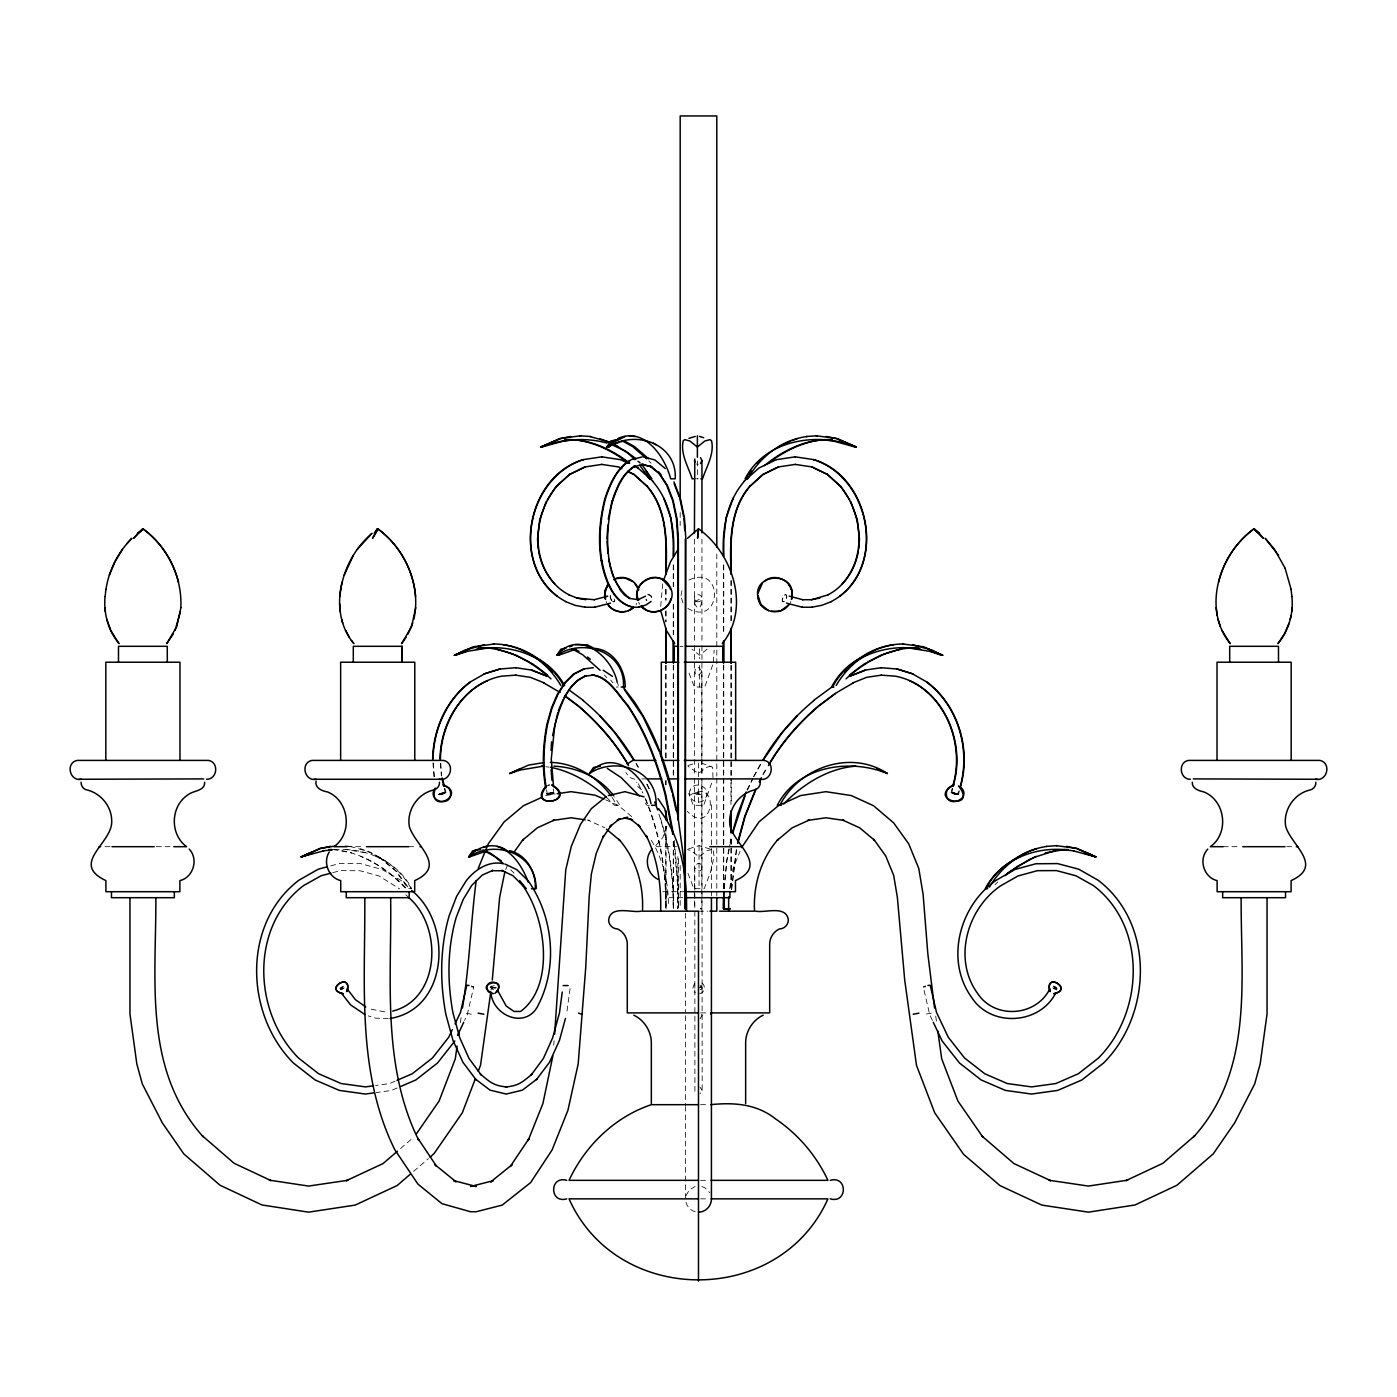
<?xml version="1.0" encoding="UTF-8"?>
<svg xmlns="http://www.w3.org/2000/svg" width="1397" height="1397" viewBox="0 0 1397 1397"><rect width="100%" height="100%" fill="white"/><g stroke="black" fill="none" stroke-linecap="round" stroke-linejoin="round"><path stroke-width="0.75" stroke-dasharray="5 3.75" d="M723.786 896.664L723.925 890.657M723.978 888.649L726.632 860.639L729.671 844.906M724.152 896.664L724.275 890.657M724.327 888.649L726.981 860.639L730.037 844.906M731.33 889.452L736.341 849.254M731.679 889.452L736.708 849.254M932.41 1020.404L929.756 1014.798L923.277 986.981L925.617 985.95M681.003 595.541L682.592 587.456M553.736 1045.096L554.103 1040.765M701.818 671.416C692.807 685.7 692.807 657.131 701.818 671.416L701.818 759.008M694.903 1091.267L694.815 867.135C702.08 853.864 705.502 879.254 694.903 867.939M701.94 778.339L702.167 1090.481L700.072 1093.694M444.543 788.449L445.032 793.094M444.892 788.449L445.94 792.745L439.549 793.793L440.544 793.548M491.046 989.949L491.534 985.985M689.332 795.504C721.533 775.772 713.291 838.706 687.272 811.255M712.976 777.588L712.645 767.267L702.691 763.565M570.046 988.674L566.553 1014.432M460.381 1022.552L461.272 1016.143M729.671 888.736L733.076 868.41L740.061 851.367M730.055 842.95L730.823 839.003M730.404 842.95L731.172 839.003M662.667 583.946L660.606 607.678M471.383 985.95L473.723 986.981L467.244 1014.798L464.59 1020.404M713.378 662.091L714.129 650.129M956.456 793.548L957.451 793.793L951.06 792.745L952.108 788.449M951.968 793.094L952.457 788.449M957.189 794.579L959.163 790.65M956.578 794.491L958.359 794.579L959.512 790.65M666.858 826.448L662.737 837.729L654.774 846.687M712.714 664.885L704.734 687.027L694.379 687.027L688.389 671.433M711.649 783.176L703.669 805.318L693.296 805.318L688.669 793.426M505.714 869.598L508.106 863.748M685.979 1195.745L689.332 1189.877L695.13 1186.507M790.353 602.666L790.859 601.478M747.063 790.021L752.651 778.513M753.577 776.592L760.719 763.618M747.43 790.021L753.018 778.513M753.943 776.592L761.086 763.618M636.089 604.796L636.805 603.364M762.867 774.375L767.11 767.355M763.233 774.375L767.459 767.355M694.519 983.418L692.615 988.709L695.147 992.743M549.196 794.579L551.239 792.536M340.257 989.862L343.732 985.968A3.772 1.1 -31.9 0 0 343.086 986.23L341.043 987.382L343.505 988.308L340.257 989.862A3.772 1.1 -31.9 0 0 341.462 989.46M995.153 884.598L997.912 881.874M400.572 1148.509L413.302 1137.56M413.617 1171.35L428.477 1158.584M707.092 649.203L699.548 655.245L692.021 649.203M700.072 1018.657L702.167 1015.462L700.072 1012.249M439.391 794.002L438.466 794.491L440.422 794.491M951.043 792.623L953.714 792.745M951.392 792.623L952.998 792.623M958.359 794.579L957.609 794.002M494.259 985.776A3.772 1.903 -19.8 0 0 492.739 985.968L492.128 989.862L494.416 989.128M689 580.052C724.397 563.253 721.83 627.777 687.848 608.446M439.915 793.793L438.833 794.491L439.811 794.579M395.054 1081.173L389.326 1083.635L375.566 1085.504M397.167 1088.001L391.177 1090.498L376.177 1092.576M548.392 794.579L553.282 792.536M473.723 986.981L471.418 986.858M439.461 794.579L445.608 792.623M443.879 793.548L444.875 793.321M700.072 989.705L701.364 989.128A3.458 2.026 0 0 0 702.062 987.382L700.77 986.23A3.772 2.2 0 0 0 700.072 985.968M699.583 993.651C705.38 992.883 706.114 983.89 700.438 982.248M440.195 793.548L442.063 793.094M443.163 793.793L444.246 793.548M547.781 785.516L549.65 784.957M687.97 765.504L694.274 763.565M688.529 848.87L699.041 845.656L711.667 849.516L713.203 850.633L714.146 856.396L710.2 873.09L704.228 888.684L693.872 888.684L687.883 873.09M438.99 794.579L445.957 792.623M440.911 793.321L442.866 792.902M442.378 794.002L443.513 793.793L441.277 793.321M545.721 795.574L555.22 793.985M330.757 865.878L339.454 863.59L360.775 863.66L381.905 869.423L400.974 880.354L410.177 889.103M332.783 872.654L340.554 870.593L360.059 870.768L379.041 875.971L399.699 888.929M547.956 785.271L549.318 784.922M442.727 794.002L440.788 794.369M701.94 908.853L700.526 908.853L701.818 908.783L701.818 778.845M442.5 792.902L443.635 792.745M441.923 794.212L440.072 794.491M956.805 793.548L953.487 793.793L954.622 794.002M931.415 1013.139L925.687 1014.222M339.925 988.308L342.265 987.836M443.286 792.745L445.8 792.536M925.582 986.858L923.277 986.981M496.249 987.382L492.827 987.836L490.714 989.862A3.772 1.903 -19.8 0 0 493.682 989.46M698.483 987.836L702.062 987.382M388.296 1018.657L375.653 1018.116L368.249 1015.898M546.698 793.793L553.736 793.321M694.519 793.793L701.731 793.321M711.108 766.15L706.009 767.494L698.483 773.536L688.075 766.22M711.667 849.516L706.585 850.86L699.041 856.902L691.515 850.86L687.534 849.551M334.232 849.586L345.81 849.516L366.782 852.938M696.509 478.804L698.238 478.804M680.112 646.601L682.976 646.601M616.321 687.027L618.207 687.027M641.817 778.897L645.851 778.897M649.291 805.318L647.038 805.318L643.72 801.232M105.037 846.687L110.258 846.687M156.324 846.687L173.804 846.687M346.805 846.687L364.303 846.687M408.623 846.687L415.573 846.687M656.258 846.687L676.619 846.687M1223.196 846.687L1240.676 846.687M1286.742 846.687L1291.963 846.687M662.754 891.705L687.132 891.705M682.766 897.695L667.05 897.695L667.05 891.705M698.483 911.176L707.773 911.176M700.526 1012.895L708.716 1012.895M700.526 1104.678L708.663 1104.678M700.561 1180.343L708.96 1180.343M700.561 1198.853L708.96 1198.853M700.438 908.714L701.818 908.783M345.111 846.023L350.734 846.407M548.113 793.321L553.561 793.793M384.681 1011.899L369.349 1008.826M345.251 849.516C372.004 850.598 399.35 864.045 411.696 888.684L405.951 888.684C393.186 875.133 377.976 863.748 360.81 856.396M698.168 464.398L696.544 464.031M545.825 766.709L548.881 767.093M333.185 849.516L351.8 852.938M490.05 987.382L495.603 988.308M956.928 794.491L955.077 794.212M471.313 1014.222L465.585 1013.139M634.779 779.264L629.261 777.343L625.891 772.576M1054.735 987.836L1057.075 988.308M953.365 792.745L954.5 792.902M956.212 794.369L954.273 794.002M350.176 846.407L370.362 852.205L385.432 860.954M341.794 850.633C366.992 855.418 389.152 870.261 406.527 888.684M954.134 792.902L956.089 793.321M1053.268 985.968L1056.743 989.862L1053.495 988.308L1055.957 987.382L1053.914 986.23A3.772 1.1 31.9 0 0 1053.268 985.968L1053.914 986.23M589.255 820.423L587.666 819.987L604.796 827.81M951.2 792.536L958.01 794.579M952.754 793.548L953.837 793.793M952.125 793.321L953.121 793.548M360.147 848.608C380.665 855.994 400.834 868.794 411.137 888.684M952.387 792.536L957.539 794.579M701.835 1186.507L704.961 1187.817L709.693 1192.584M695.13 1211.723C689.594 1210.186 685.578 1204.86 685.543 1199.115L685.543 1106.948M957.085 793.793L958.167 794.491M605.687 799.8L618.644 805.702L633.138 817.839M641.38 789.637L637.853 786.686L636.7 782.233M375.915 856.396L384.874 860.954M700.072 1087.25L702.167 1090.481M379.565 857.164L396.032 870.802L409.111 888.684M379.006 857.164L395.473 870.802L408.553 888.684M638.499 461.027L640.874 463.21M637.381 461.027L639.774 463.21M405.863 894.796L408.937 897.73M606.333 797.146L614.558 805.318L619.744 805.318L614.82 797.146M648.924 461.027L651.072 463.21M510.761 869.807L513.991 873.09M604.499 675.135L606.7 677.615M610.768 680.199L612.986 682.923M697.313 792.536L698.954 794.579M651.316 840.296C663.453 860.133 668.919 883.882 668.342 907.09M612.113 797.477L617.16 805.318M639.774 604.307L638.604 602.317M636.281 763.618L638.446 767.232M635.914 763.618L638.097 767.232M647.143 784.258L649.937 790.021M646.776 784.258L649.57 790.021M638.289 783.717L642.83 793.042M682.958 602.84L681.003 596.624M606.141 601.478L606.647 602.666M645.571 798.822C660.048 833.555 666.544 871.309 666.107 908.871M645.222 798.822C659.698 833.555 666.194 871.309 665.758 908.871L665.758 826.238M617.212 682.312L618.365 685.456M660.467 818.24C669.757 847.438 673.756 878.119 673.476 908.696M658.913 814.067C668.796 844.591 673.529 876.635 673.127 908.696M553.247 788.886L553.876 793.094A3.702 0.908 -8.4 0 1 548.218 794.596A3.702 0.908 -8.4 0 1 548.567 792.972A3.702 0.908 -8.4 0 1 553.876 793.094M546.559 789.724L547.187 794.002M935.728 1016.143L936.619 1022.552M674.332 840.453L678.139 885L678.436 908.836L678.366 856.658M674.175 844.661L677.51 885L677.824 908.836L677.824 856.658M440.736 763.268L441.696 775.929M440.387 763.268L441.347 775.929M433.332 763.006L434.397 777.169M432.965 763.006L434.048 777.169M731.242 580.593L731.242 621.892M731.242 665.374L731.242 776.243M731.242 778.408L731.242 804.497M731.242 839.283L731.242 889.278M730.945 580.593L730.945 621.892M730.945 665.374L730.945 780.591M730.945 782.757L730.945 804.497M730.945 839.283L730.945 889.278M723.751 564.964L723.751 634.605M723.751 665.077L723.751 776.086M723.751 778.251L723.751 895.791M723.436 564.964L723.436 634.605M723.436 665.077L723.436 776.086M723.436 778.251L723.436 895.791M716.801 553.876L716.801 776.103M716.801 778.269L716.801 895.931M711.422 804.724L711.422 895.896M701.94 539.015L701.94 643.476M701.94 645.641L701.94 776.156M701.818 759.549L701.818 776.767M699.548 648.749L699.548 658.616M699.548 665.426L699.548 687.027M699.041 845.656L699.041 888.684M698.483 762.972L698.483 776.907M698.483 780.032L698.483 805.318M697.382 460.923L697.382 478.804M694.414 539.015L694.414 643.476M694.414 645.641L694.431 776.767M694.414 778.339L694.414 908.853M685.543 913.271L685.543 1011.742M685.543 1015.794L685.543 1106.075M680.182 512.472L680.182 525.551M680.182 865.424L680.182 908.993M673.564 564.964L673.564 586.723M673.564 604.133L673.564 634.605M673.564 665.077L673.564 776.086M673.564 841.378L673.564 908.853M673.249 564.964L673.249 586.723M673.249 604.133L673.249 634.605M673.249 665.077L673.249 776.086M673.249 841.378L673.249 908.853M666.055 589.29L666.055 600.151M666.055 611.03L666.055 621.892M666.055 665.374L666.055 758.85M666.055 780.591L666.055 784.939M666.055 826.238L666.055 908.853M665.758 589.29L665.758 600.151M665.758 611.03L665.758 621.892M665.758 665.374L665.758 758.85M665.758 780.591L665.758 784.939M1054.84 989.128A3.458 1.013 31.9 0 1 1052.884 987.836M1054.386 986.544A3.458 1.013 31.9 0 1 1056.865 988.308M784.031 601.705A3.754 1.781 -68.4 0 1 782.861 597.968A3.754 1.781 -68.4 0 1 786.319 594.93A3.754 1.781 -68.4 0 1 785.463 600.448M344.116 987.836A3.458 1.013 -31.9 0 1 342.143 989.146M340.135 988.308A3.458 1.013 -31.9 0 1 342.614 986.544M614.785 600.448A3.754 1.781 68.4 0 1 612.794 601.443M611.851 600.448A3.754 1.781 68.4 0 1 611.222 594.773M1056.743 989.862A3.772 1.1 31.9 0 1 1055.538 989.46M784.206 601.443A3.754 1.781 -68.4 0 1 782.39 598.51A3.754 1.781 -68.4 0 1 785.9 594.843A3.754 1.781 -68.4 0 1 785.149 600.448M614.418 599.034A3.754 1.781 68.4 0 1 612.969 601.705M611.537 600.448A3.754 1.781 68.4 0 1 610.21 596.694A3.754 1.781 68.4 0 1 611.292 594.685M700.072 986.981A3.772 0.978 0 0 0 700.77 986.858L701.364 986.719A3.458 0.891 0 0 0 701.364 985.566L700.77 985.426A3.772 0.978 0 0 0 700.072 985.322M694.903 986.352A3.458 0.891 0 0 1 694.903 985.95M694.903 988.308A3.458 2.026 0 0 1 694.903 987.382M496.005 987.836A3.458 1.746 -19.8 0 1 495.603 988.308M646.409 600.448A3.754 3.073 55.6 0 1 645.903 599.784M647.964 594.685A3.754 3.073 55.6 0 1 651.893 599.034M646.951 600.448A3.754 3.073 55.6 0 1 646.078 599.034M647.789 594.773A3.754 3.073 55.6 0 1 652.416 599.034M694.519 602.648C700.229 618.801 706.672 590.582 694.519 602.648M690.083 790.248C685.595 800.411 702.237 807.239 706.166 796.849C710.671 786.703 694.03 779.858 690.083 790.248M491.238 986.544L490.591 986.946A3.458 1.746 -19.8 0 1 491.238 986.544M696.3 601.321A3.754 3.562 0 0 0 701.94 598.23A3.754 3.562 0 0 0 696.3 595.157A3.754 3.562 0 0 0 696.3 601.321M696.282 794.456A3.702 1.048 0 0 0 701.818 793.548A3.702 1.048 0 0 0 696.282 792.658A3.702 1.048 0 0 0 696.282 794.456M548.829 794.596A3.702 0.908 -8.4 0 0 554.487 793.094A3.702 0.908 -8.4 0 0 549.196 792.972A3.702 0.908 -8.4 0 0 548.829 794.596"/><path stroke-width="1.5" d="M204.678 782.233C204.992 791.366 192.961 790.44 187.914 794.858C170.364 806.279 169.666 834.411 186.604 846.687L173.804 846.687M439.496 782.233C439.758 785.778 437.174 789.235 433.699 789.986C417.703 793.513 406.475 810.312 409.338 826.448C414.699 845.377 447.843 865.529 414.699 880.616L414.699 891.705L340.728 891.705L340.728 880.616C328.714 877.718 322.567 862.368 329.273 851.978M760.265 782.233C760.527 785.778 757.942 789.235 754.467 789.986C738.472 793.513 727.243 810.312 730.107 826.448C735.468 845.377 768.612 865.529 735.468 880.616L735.468 891.705L684.652 891.705M1315.869 782.233C1316.131 785.778 1313.564 789.235 1310.089 789.986C1294.076 793.513 1282.848 810.312 1285.729 826.448C1291.09 845.377 1324.234 865.529 1291.09 880.616L1291.09 891.705L1217.119 891.705L1217.119 880.616C1203.673 877.491 1198.207 859.068 1207.776 849.114M723.786 896.664L723.524 908.696L725.043 908.766M724.152 896.664L724.362 908.696M180.824 607.678C182.378 577.24 167.623 546.646 142.896 528.799L137.081 534.003M1289.117 623.062L1284.489 633.871L1277.941 643.633C1288.75 630.676 1293.727 613.248 1291.858 596.502M493.595 993.686C470.3 984.728 511.25 974.617 494.975 993.389M105.054 596.502C103.465 613.248 108.198 630.623 119.007 643.633L110.73 630.361L106.801 619.29M351.485 640.525L353.878 643.633C339.628 626.851 336.729 603.015 342.143 582.165M1049.828 988.936C1035.771 1016.841 994.559 1019.443 977.568 993.389C952.771 959.25 966.916 909.133 1000.392 885.977L1017.959 875.971L1037.342 870.68L1056.446 870.593L1075.865 875.744L1093.502 885.628C1147.269 926.595 1144.056 1012.371 1098.321 1058.158L1078.309 1073.769L1055.8 1083.548L1031.545 1086.901L1007.289 1083.548L984.763 1073.769L964.524 1057.966L948.266 1037.238L936.514 1012.406L930.227 985.322L927.922 985.426M551.117 750.433L551.588 741.842M606.944 539.05L607.87 525.097M858.771 549.073L859.487 539.102L857.269 519.579L850.773 501.506M605.076 598.719L605.093 590.46L607.59 584.906M552.863 1055.922L542.909 1103.56L528.118 1140.563L528.974 1138.625L510.254 1166.512L512.053 1164.696L490.661 1181.967L493.193 1180.709L470.475 1186.507M554.626 1034.269L565.75 869.894L571.321 846.355L580.506 824.352L591.315 808.671L605.809 796.831M604.639 596.117L604.814 593.83M605.547 599.418L605.093 590.46M759.287 601.601C747.447 572.56 799.189 569.05 791.453 599.418M697.959 534.003L697.574 538.282L698.483 528.799C733.006 553.299 750.765 608.324 722.301 643.633M173.298 633.871L166.749 643.633L176.686 626.764L180.911 607.678M415.73 607.678L411.504 626.764L401.62 643.633L406.125 637.259M1291.666 611.589L1292.033 607.678M432.651 758.973C433.227 729.636 445.992 700.211 469.706 682.295L484.515 673.843L499.829 669.023L516.087 667.696M433.018 758.973C433.594 729.636 446.341 700.211 470.073 682.295L470.335 682.068M440.055 759.042C440.387 721.83 463.996 683.255 501.698 676.165L515.877 675.135M440.422 759.042C440.754 726.929 458.373 693.576 487.588 680.618M694.414 532.956L694.798 458.967M700.526 457.657L701.94 460.608L700.526 463.577M492.285 980.065L499.637 897.363L504.911 871.553M105.142 596.502L105.91 589.29M339.96 596.502C341.759 572.281 353.546 549.108 372.004 533.34L357.283 549.37M490.801 991.922L480.516 1065.335L478.228 1071.255M562.258 992.045L559.499 1012.773L552.671 1037.814L543.381 1058.489L531.244 1074.887L532.135 1074.014C521.814 1082.675 518.514 1085.748 505.504 1086.988L506.919 1086.988C493.909 1085.748 490.609 1082.675 480.289 1074.014L481.179 1074.887L469.043 1058.489L459.77 1037.814L452.995 1013.035C447.145 981.445 447.25 948.598 456.138 917.585L463.175 899.511L471.854 885.279L482.244 875.098L492.966 870.331L491.604 870.698L503.095 870.768L501.733 870.418L512.961 875.727L522.792 885.628M316.106 781.063C314.517 787.768 322.131 791.121 327.439 791.907C349.163 800.603 353.057 833.118 334.005 846.687L346.805 846.687M457.081 1046.056L455.282 1058.874L439.077 1101.08L416.498 1133.7M458.583 1035.369L459.176 1031.108M462.442 1007.988C469.514 965.746 470.719 922.788 476.22 880.424M946.468 792.047C944.494 810.452 974.111 798.665 960.193 786.703M180.457 611.589L175.062 630.361M486.942 987.155C487.431 980.135 498.904 980.642 498.729 987.696M552.583 735.66L557.822 712.557M757.96 593.236L762.5 583.038M791.924 598.719L791.907 590.46M498.712 988.465L497.035 991.94M737.564 842.985L744.723 816.459L755.637 789.305M737.913 842.985L745.072 816.459L755.987 789.305M604.953 593.306L606.595 587.753M105.98 589.29C108.879 570.098 118.221 552.059 131.859 538.282L126.952 543.643M608.254 519.125L612.096 500.615M858.334 551.029C855.401 569.644 843.386 587.369 827.74 594.878M413.826 619.29C421.44 585.535 405.374 548.846 377.714 528.799L374.466 533.34M1290.199 619.29L1291.055 615.466M469.078 985.426L466.773 985.322L460.486 1012.406L455.055 1023.861M952.632 786.354C964.978 746.958 947.149 697.505 909.412 680.618M952.998 786.354C966.968 742.244 942.521 685.211 895.302 676.165L881.123 675.135M960.141 786.79C970.758 749.578 958.167 705.956 926.927 682.295L926.665 682.068M960.49 786.79C971.125 749.578 958.517 705.956 927.294 682.295L912.485 673.843L897.171 669.023L880.913 667.696M946.607 791.505L948.144 788.17L952.632 785.184M565.453 1018.43L559.446 1040.398L549.51 1062.279L536.361 1079.741M1218.603 582.165C1223.65 560.895 1236.45 541.687 1254.104 528.799L1259.919 534.003M732.377 832.874L737.721 814.067L746.138 791.942M732.744 832.874L744.968 795.958M412.744 623.062L408.116 633.871M546.227 501.506L539.731 519.579L537.513 539.102L538.229 549.073M733.233 498.083L726.143 517.816L723.751 538.84L723.751 556.25M109.368 575.18L114.903 561.751L122.465 549.37M344.186 575.18L353.266 555.412M612.777 499.008C617.474 485.492 622.852 473.164 634.657 466.144L633.435 466.86L643.65 464.31M475.19 1079.183L462.285 1112.815L434.205 1153.398L430.119 1157.17M670.892 598.545C668.15 611.781 649.57 616.548 640.979 605.984M434.938 789.113C428.041 815.499 468.606 793.775 442.832 784.922M478.228 868.41L488.321 843.788L504.177 821.873L523.508 805.702L542.019 797.268M741.615 847.577L759.025 821.873L778.356 805.702L800.568 795.574L825.924 791.68L851.279 795.574L873.492 805.702L893.609 822.833L908.679 843.788L918.772 868.41L923.12 894.429L927.818 953.662L934.558 1007.988M558.346 710.689L563.131 699.513M374.972 534.003L372.562 538.282L378.325 528.799L377.085 528.799L374.396 533.34M611.065 445.224L606.735 447.023L610.786 440.981L617.684 439.636L612.689 440.981L608.638 447.023C634.989 429.385 677.335 443.408 675.205 478.804L671.468 478.804M623.446 687.027C625.559 651.631 583.213 637.608 556.879 655.245L560.913 649.203L565.942 647.894M575.826 649.203L558.73 655.245L559.551 653.447M535.243 888.684C537.374 853.288 495.027 839.265 468.676 856.902L472.727 850.86L480.62 849.516M486.75 850.86L469.654 856.902L472.5 852.083M651.526 805.318L656.014 805.318C658.144 769.922 615.798 755.899 589.447 773.536L593.498 767.494L600.413 766.15M452.349 1029.589L448.734 1037.238L432.476 1057.966L412.237 1073.769L396.958 1080.352M457.518 1035.369L463.717 1022.272M759.252 781.849L761.068 778.112M759.601 781.849L761.417 778.112M607.485 585.989L608.219 584.557L605.687 589.551M347.242 991.014C351.887 971.072 322.917 989.984 343.313 993.686M746.208 478.804L747.866 476.08M748.687 474.718L751.149 470.632M762.902 760.02C776.138 737.424 793.601 717.447 813.683 700.7M763.251 760.02L782.25 732.569L797.303 715.753M769.223 763.845C782.023 741.912 799.084 722.651 818.293 706.114L835.127 693.541L853.462 682.766M768.525 765.591C781.517 742.977 798.909 723.087 818.659 706.114L835.476 693.541M832.612 687.027C848.52 655.49 887.462 643.039 920.658 649.203M985.863 888.684C999.92 860.796 1032.68 847.35 1062.768 849.586M435.305 788.065C425.334 801.057 452.838 808.688 450.533 792.047M1055.818 992.848C1039.77 1024.595 991.224 1027.668 971.753 997.58C944.843 960.56 959.32 905.92 995.747 880.581M564.423 683.168L557.316 694.309L551.448 708.035L546.978 724.1C542.909 744.968 541.984 766.569 545.616 787.576M565.052 683.168L557.927 694.309L552.059 708.035L547.607 724.1C543.52 744.968 542.595 766.569 546.227 787.576M563.917 697.662L569.557 688.843M747.709 478.804C760.02 456.924 781.814 439.601 807.187 436.528M836.209 685.456C848.293 664.483 869.388 648.4 893.574 644.75M779.84 805.318C798.997 767.337 850.808 749.124 887.374 773.536C849.498 757.855 797.268 766.202 777.256 805.318L781.15 805.318M989.46 887.112C999.92 869.109 1016.824 854.702 1036.853 848.608M583.509 459.63L582.811 459.718C524.189 477.687 509.416 572.386 565.872 601.601M583.125 459.718C528.485 477.268 510.831 560.581 557.263 596.222M547.362 499.777L556.53 485.981M678.086 549.37L670.525 561.751L663.523 580.419C651.142 571.006 632.247 585.291 637.591 599.854M744.479 481.144C726.423 501.733 722.057 529.742 723.436 556.25M749.979 485.981C728.815 510.254 730.125 543.939 730.945 574.062M346.823 991.591C353.458 971.352 322.655 988.971 343.016 993.686M513.694 852.624L523.246 839.335L522.461 840.278L537.356 827.81L554.487 819.987L552.915 820.423L571.076 817.769L585.221 819.829M652.155 849.114C643.668 858.09 646.881 874.312 658.162 879.359M537.251 1078.851L522.391 1090.149L506.22 1094.043L490.033 1090.149L475.172 1078.851M454.863 1040.975L437.488 1063.03L415.817 1079.968L400.887 1086.395M842.059 584.086C867.066 557.159 862.56 513.031 840.156 485.981L827.024 474.072M789.235 604.587L780.172 611.17L771.092 611.327M710.986 1014.222L710.986 1013.139M844.871 671.957L847.193 669.146M788.641 604.884C781.098 616.077 761.906 613.004 758.379 599.802M137.622 534.003L133.571 538.282L142.896 528.799C160.533 541.722 173.28 560.965 178.484 582.165M627.201 764.089L632.771 760.405L655.909 760.405M561.577 650.426L565.89 647.929M564.772 682.679L573.434 674.105L584.225 668.936M565.401 682.679L574.045 674.105L582.863 669.303M570.325 687.586L577.939 679.937L584.924 676.165M783.804 803.956C802.838 784.188 827.88 768.35 855.767 766.15M851.14 665.426C865.022 651.84 884.249 643.947 903.702 643.982M1004.897 867.1C1016.23 856.012 1031.143 848.695 1046.824 846.407M137.744 533.34L143.245 528.799L138.251 533.34M189.224 849.114C198.793 859.068 193.327 877.491 179.881 880.616L179.881 891.705L105.91 891.705L105.91 880.616C69.012 863.189 113.436 843.02 111.69 820.441C111.446 805.72 100.13 792.605 85.793 789.637C82.877 788.484 80.904 785.376 81.131 782.233M687.481 538.282L698.483 528.799L697.941 533.34M606.735 447.023L612.061 442.133M608.638 447.023L613.964 442.133L625.315 436.458M556.879 655.245C578.62 628.563 612.096 656.38 617.212 682.312M558.73 655.245L561.384 652.801M468.676 856.902C477.687 846.076 494.695 841.658 506.587 850.406M469.654 856.902L472.326 854.458M589.447 773.536C612.602 745.754 646.357 777.064 650.95 803.746M757.226 463.21L764.369 456.662M569.976 474.072L556.844 485.981C534.44 513.031 529.934 557.159 554.941 584.086M556.617 486.173L569.697 474.316L585.308 466.86M744.164 481.144L759.112 467.908L776.261 459.718M763.426 474.072L750.294 485.981C729.129 510.254 730.439 543.939 731.242 574.062M750.067 486.173L763.146 474.316L778.758 466.86M633.592 607.136L628.423 610.611M839.737 596.222C886.169 560.581 868.515 477.268 813.875 459.718M397.394 1151.25L383.075 1163.561L346.264 1180.709L347.853 1180.273L308.58 1186.07L269.324 1180.151L270.913 1180.57L234.155 1163.317L202.39 1135.831L203.159 1136.774C143.192 1069.7 156.22 981.253 155.853 898.061M410.316 1174.196L397.115 1185.547L355.135 1205.105L308.545 1212.159L261.972 1204.965L220.045 1185.25L183.81 1153.922L162.262 1122.751L142.284 1083.88L136.836 1063.99L129.956 1014.012L129.956 898.044M764.369 465.69C783.298 450.026 807.309 438.291 832.42 439.723M849.324 675.135L861.338 665.967M846.023 678.837C864.062 662.562 886.484 649.71 911.123 647.859M1005.107 875.552L1017.191 866.542L1036.19 856.396M629.82 460.416C616.182 468.763 609.79 484.13 604.884 498.624L604.796 498.973C599.784 519.09 597.829 540.202 601.286 560.756M630.361 460.416C616.723 468.763 610.332 484.13 605.407 498.624L605.338 498.973C600.326 519.09 598.353 540.202 601.828 560.756M764.124 581.554C773.886 572.403 791.523 579.947 792.047 593.306M546.279 785.812C525.621 808.985 577.66 803.467 552.339 785.184M813.578 700.473L831.512 687.307M768.385 463.21C784.695 450.707 803.991 441.138 824.736 439.636M1007.464 873.09L1030.846 858.666M633.627 607.59C626.188 614.505 613.597 612.567 607.765 604.587M645.501 596.17L637.87 599.819M651.072 601.443L645.833 605.023L638.359 607.241M546.786 785.9C526.25 811.43 580.296 800.76 551.658 784.922M563.148 985.566L568.125 985.566M831.128 601.601C887.584 572.386 872.811 477.687 814.189 459.718L813.491 459.63M862.857 664.885L866 663.016M867.572 662.091L881.856 654.739M996.026 880.354L1015.095 869.423L1035.823 863.765L1057.546 863.59L1078.694 869.178L1098.094 880.215C1155.022 923.557 1152.054 1014.449 1103.56 1063.03L1081.889 1079.968L1057.651 1090.411L1031.545 1094.043L1005.438 1090.411L981.183 1079.968L959.512 1063.03L942.137 1040.975L933.283 1022.272M763.146 1015.182C752.634 1020.177 745.561 1031.423 745.649 1043.053L745.649 1103.647M778.339 447.284L781.412 445.626M782.949 444.805L790.772 441.138M606.979 443.059C585.186 437.069 561.699 439.095 540.674 447.023L559.568 438.588L580.803 435.777M574.988 439.723L563.847 440.981L541.774 447.023L560.686 438.588L570.657 436.458M488.566 647.929L465.218 651.648L454.269 655.245L473.181 646.811L494.363 643.982M466.301 651.648L455.352 655.245L464.572 650.356L484.235 644.681M323.65 850.86L301.019 856.902L319.93 848.468L335.542 845.988M312.526 853.305L301.577 856.902L320.489 848.468L330.478 846.338M542.839 766.22L520.575 769.957L509.626 773.536L528.537 765.102L543.59 762.622M540.674 447.023L555.203 440.981M541.774 447.023L552.496 442.203M454.269 655.245L468.816 649.203M455.352 655.245L466.074 650.426M301.019 856.902L311.741 852.083M301.577 856.902L312.299 852.083M509.626 773.536L520.348 768.717M860.796 657.777C848.293 664.151 838.078 674.646 831.547 687.027L833.904 687.027M862.281 657.009L866.769 654.739M1020.526 856.396C1005.613 862.875 992.778 874.155 985.304 888.684L987.592 888.684M570.011 474.316L584.906 466.947L601.932 464.398M763.461 474.316L778.356 466.947L795.382 464.398M1032.435 857.915L1055.206 850.633M612.497 444.63L615.396 443.443M633.976 466.86L635.181 466.144C622.783 473.461 617.544 486.889 612.55 500.982L612.619 500.615C604.534 532.833 603.661 579.353 629.96 598.422L629.314 598.143M613.824 579.545C623.114 574.15 635.914 579.72 638.761 589.953M473.705 850.86L476.831 849.586M828.037 594.878L811.587 599.715L802.577 599.732M831.442 601.601L821.89 605.268L811.832 607.241M607.782 596.135L594.127 599.732M610.472 603.137L594.651 607.241M849.813 676.131L865.529 670.106M850.162 676.131L865.127 670.211M853.096 682.766L866.646 677.335L881.49 675.135M792.378 440.526L797.216 438.728M617.649 438.588C644.331 426.434 664.693 456.505 670.717 478.804M569.644 646.811L572.526 645.746M483.449 847.403L486.331 846.338M883.463 654.163L900.873 648.976M484.165 673.843L500.231 668.936M688.965 438.344L695.269 436.423M616.793 443.024L619.604 442.203M621.019 441.801L623.83 440.981M615.256 578.76L623.883 577.66L632.876 581.554M326.601 866.978L318.306 869.178L298.906 880.215C241.978 923.557 244.946 1014.449 293.44 1063.03L315.111 1079.968L339.349 1090.411L365.455 1094.043L374.029 1092.856M330.845 873.177L321.135 875.744L303.498 885.628C249.731 926.595 252.944 1012.371 298.679 1058.158L318.691 1073.769L341.2 1083.548L365.455 1086.901L373.54 1085.783M631.042 459.718L642.201 456.924M608.359 795.574L624.93 791.68L644.052 796.831M1045.2 852.938L1064.374 849.516M392.662 1011.096C439.793 999.484 443.373 927.713 408.937 897.73M913.184 1014.222L918.912 1013.139M811.29 599.715L819.882 598.056M206.599 779.264C217.373 779.456 219.207 762.325 208.607 760.405L77.184 760.405C65.31 762.762 69.623 781.709 81.375 779.264M439.252 779.264C450.987 781.709 455.3 762.762 443.425 760.405L312.002 760.405C300.128 762.762 304.441 781.709 316.193 779.264M1315.625 779.264C1327.377 781.709 1331.69 762.762 1319.816 760.405L1188.393 760.405C1177.793 762.325 1179.627 779.456 1190.401 779.264M625.908 611.327C619.482 613.039 612.026 610.576 608.359 604.884M865.162 670.106L881.28 667.696M624.93 817.769L627.829 817.332L617.282 819.987L619.831 818.729L609.79 826.657L611.607 824.841L602.666 837.816L603.521 835.843L596.24 853.375L591.368 873.963L589.167 896.752L585.727 967.58L578.183 1063.973L567.915 1110.336L552.077 1149.958L530.616 1182.613L502.187 1205.105L476.255 1211.723L470.457 1211.723L441.993 1203.69L417.947 1184.132L394.722 1149.556C356.113 1071.429 365.473 982.231 364.774 898.079M583.213 459.63L601.932 456.819M776.662 459.63L795.382 456.819M557.211 793.706L571.076 791.68L594.86 795.137L603.836 798.944M954.168 784.922C924.709 800.237 979.157 811.936 958.464 785.9M593.376 667.696L583.614 668.936M677.615 814.434L684.024 860.936L685.333 908.783M698.483 1212.159C705.45 1212.212 711.475 1206.065 711.422 1199.115L711.422 897.869M637.329 599.819L638.586 599.732L629.418 598.422L624.634 595.122L620.687 590.687L614.348 579.161M639.616 607.154C615.047 609.581 604.517 579.877 601.234 560.511M593.358 675.03L591.926 675.03C607.939 676.619 617.264 693.925 627.183 705.275C645.466 732.203 657.044 763.059 665.094 794.456L672.795 834.253M79.192 779.264L203.665 778.897M314.011 779.264L441.417 779.264M575.407 644.681L587.107 644.75L598.44 650.548M476.342 649.203C508.979 643.214 547.345 654.949 563.567 685.665M323.091 850.86L332.381 849.813M390.095 1018.483C449.083 1008.913 452.645 923.173 411.678 890.518M698.483 1198.853L569.033 1198.853C617.125 1306.859 779.84 1306.859 827.932 1198.853L711.056 1198.853M806.069 436.528L817.315 435.777M1046.266 846.407L1056.953 845.656M564.58 439.723C588.416 438.274 611.188 449.013 629.715 463.21M478.158 647.929L486.942 647.859M328.784 849.551L331.718 849.533M649.727 478.804L651.893 478.804L641.887 464.45M694.798 478.804L692.196 478.804C688.25 466.72 680.164 453.798 683.22 440.754L684.757 439.636L689.839 440.981L697.382 447.023L704.909 440.981L710.008 439.636L711.544 440.754C714.583 453.798 706.498 466.72 702.551 478.804L700.84 478.804M747.273 478.804L745.107 478.804C765.346 439.287 818.153 431.411 856.326 447.023L837.432 438.588L816.197 435.777M375.356 533.34L377.714 528.799C399.35 544.533 413.355 569.871 415.573 596.502M1259.308 533.34L1253.755 528.799L1263.429 538.282L1259.378 534.003M802.035 607.241L812.146 607.241M402.074 646.305L402.074 662.213L402.126 646.305L353.301 646.305L353.301 662.213M678.209 646.305L674.157 646.305L674.157 662.213M686.119 646.305L722.808 646.305L722.808 662.213M678.837 662.213L661.305 662.213L661.305 756.039M684.32 662.213L735.66 662.213L735.66 760.405M621.194 687.027L625.297 687.027C625.227 669.407 613.859 650.321 595.087 648.418M661.741 760.405L678.837 760.405M684.32 760.405L764.194 760.405C776.54 762.797 771.214 782.826 759.252 778.897L684.722 778.897M647.789 778.897L661.811 778.897M668.098 778.897L678.575 778.897M1193.335 778.897L1317.808 779.264M99.187 846.687L100.671 846.687M111.987 846.687L154.211 846.687M366.398 846.687L408.623 846.687M419.938 846.687L421.423 846.687M709.798 846.687L740.707 846.687M1223.196 846.687L1210.396 846.687C1229.43 833.118 1225.536 800.603 1203.83 791.907C1198.94 790.877 1191.798 788.537 1192.322 782.233M1242.789 846.687L1285.013 846.687M1296.329 846.687L1297.813 846.687M531.506 888.684L536.221 888.684C535.959 872.217 526.599 854.562 509.556 850.633M684.652 897.695L729.915 897.695L729.915 891.705M685.159 908.853L685.857 538.963L684.495 518.27L680.496 498.973L674 481.895M730.055 908.853L723.436 908.853L723.436 897.974M641.223 911.176C631.863 913.167 610.506 904.785 608.638 920.047C608.603 924.797 612.759 928.953 617.509 928.935C623.376 931.589 627.34 937.806 627.288 944.232L627.288 1012.895L698.483 1012.895M709.903 911.176L716.801 911.176L716.801 898.096M719.438 911.176L754.537 911.176C753.123 885.314 760.841 858.928 778.094 839.335L777.291 840.278L792.204 827.81L809.334 819.987L807.745 820.423L825.924 817.769L844.085 820.423L842.513 819.987L859.644 827.81L874.539 840.278L873.754 839.335L885.698 855.942L893.696 875.448L897.363 897.363L904.715 980.065L916.484 1065.335L934.715 1112.815L963.581 1154.324L999.885 1185.547L1041.865 1205.105L1088.455 1212.159L1135.028 1204.965L1176.955 1185.25L1213.19 1153.922L1234.738 1122.751L1254.716 1083.88L1260.164 1063.99L1267.044 1014.012L1267.044 898.044M755.742 911.176C765.102 913.167 786.476 904.785 788.327 920.047C788.362 924.797 784.206 928.953 779.456 928.935C773.606 931.589 769.625 937.806 769.677 944.232L769.677 1012.895L710.776 1012.895M698.483 1104.678L651.334 1104.678C614.802 1116.867 585.186 1145.68 569.033 1180.343L698.483 1180.343M710.689 1104.678C733.914 1102.25 756.737 1103.874 775.702 1119.014C798.316 1134.416 816.337 1155.581 827.932 1180.343L711.056 1180.343M566.745 1180.343C549.283 1175.279 549.283 1203.917 566.745 1198.853M830.22 1180.343C847.7 1175.279 847.7 1203.917 830.22 1198.853M594.423 599.732L576.804 598.056L585.71 599.715M584.854 607.241L594.965 607.241M910.058 647.859L918.842 647.929M1063.816 849.516L1068.216 849.551M728.553 908.871L729.636 908.871M727.75 908.853L728.902 908.871M726.929 908.836L728.099 908.853M726.108 908.818L728.64 908.766M728.291 908.766L729.409 908.783M725.357 908.783L726.475 908.818M724.694 908.766L725.707 908.783M729.042 908.783L730.072 908.818M1053.984 993.686C1074.59 988.587 1043.349 971.666 1050.177 991.591M1053.687 993.686C1073.839 990.333 1045.305 970.828 1049.758 991.014M902.637 643.982L923.819 646.811L942.731 655.245L931.782 651.648L908.434 647.929M1056.394 845.656L1077.07 848.468L1095.981 856.902L1073.35 850.86M579.685 435.777L590.931 436.528M493.298 643.982C512.751 643.947 531.978 651.84 545.86 665.426M550.331 762.413C574.551 762.849 597.025 776.627 611.1 795.906M553.858 766.15C576.734 767.25 600.012 777.081 613.789 795.906M822.012 439.723L833.153 440.981L855.226 447.023L836.314 438.588L826.343 436.458M1062.191 849.586L1073.909 850.86M572.264 439.636C593.009 441.138 612.305 450.707 628.615 463.21M485.877 647.859C510.516 649.71 532.938 662.562 550.977 678.837M541.233 766.15L544.289 766.534M629.261 435.777L635.111 436.528M633.243 607.241C612.654 602.578 605.355 578.62 601.775 560.511M795.068 456.819L813.787 459.63M795.068 464.398L812.094 466.947L826.989 474.316M601.618 456.819L620.338 459.63M601.618 464.398L618.644 466.947L621.84 468.711M515.72 667.696L531.838 670.106M515.51 675.135L530.354 677.335L543.904 682.766M473.373 1186.07L476.272 1186.507L453.554 1180.57L456.086 1181.845L434.711 1164.452L436.528 1166.251L417.843 1138.258L418.681 1140.196C381.521 1064.951 391.806 978.983 390.654 898.061M643.091 440.195L646.619 440.754M478.088 1013.139L483.816 1014.222M802.873 599.732L789.218 596.135M802.349 607.241L786.528 603.137M585.168 607.241L575.197 605.372L565.558 601.601M912.765 644.681L932.428 650.356L941.648 655.245L930.699 651.648M1066.522 846.338L1076.511 848.468L1095.423 856.902L1084.474 853.305M589.813 436.528L610.559 442.325M503.426 644.75C527.612 648.4 548.707 664.483 560.791 685.456M896.769 668.936L912.835 673.843M577.118 598.056L568.963 594.878M531.471 670.106L547.187 676.131M496.127 648.976L513.537 654.163M550.401 767.267C571.513 771.423 590.512 782.844 606.333 797.146M492.181 993.738L488.461 991.818L486.924 987.993M624.127 817.856L632.579 819.987L630.03 818.729L640.07 826.657L638.237 824.841L647.195 837.816L646.34 835.843C657.812 859.138 661.305 885.436 660.659 911.176M482.821 850.075L489.998 852.938L501.348 860.954M643.65 456.924L654.914 459.98L665.286 468.554M642.201 464.31L651.858 466.86L650.111 466.144L659.209 473.67M641.66 464.31L651.316 466.86M578.463 1013.139L581.763 1014.222M699.478 436.423L703.686 437.698M841.797 440.981L856.326 447.023M844.504 442.203L855.226 447.023M928.184 649.203L942.731 655.245M930.926 650.426L941.648 655.245M876.652 768.717L887.374 773.536M1085.259 852.083L1095.981 856.902M1084.701 852.083L1095.423 856.902M611.816 444.787L625.629 451.074L636.106 458.845M599.784 438.728L604.622 440.526M606.228 441.138L609.459 442.325M497.053 846.407C513.293 851.402 522.618 867.502 528.433 882.398M531.873 670.211L546.838 676.131M603.172 670.211L612.445 676.375M444.368 785.184L448.856 788.17L450.393 791.505M624.022 440.754L634.448 446.516L648.679 458.845M622.102 440.754L632.544 446.516L646.776 458.845M574.097 648.976L579.074 651.281M572.246 648.976L582.671 654.739L600.134 670.333M607.311 768.42L621.124 777.588L639.285 795.906M484.06 850.633L494.486 856.396L503.461 863.748C488.583 860.36 474.718 869.825 466.022 881.053L456.592 896.403L449.083 915.978C439.933 947.899 439.811 981.689 445.818 1014.187L452.977 1040.398L462.931 1062.279L476.063 1079.741M504.876 864.027L516.803 869.667L528.276 880.948M515.144 654.739L529.428 662.091M811.692 466.86L827.303 474.316L840.383 486.173M620.739 459.718L628.353 463.35M634.081 466.092L638.167 468.152M628.004 471.522L633.854 474.316L646.933 486.173M627.69 471.522L633.54 474.316M530.231 654.739L534.719 657.009M536.204 657.777C548.183 663.942 558.241 673.791 564.632 685.665M365.7 1006.888L355.449 999.693L347.172 988.936M364.844 1014.484L350.56 1004.862L341.182 992.848M615.151 444.805L628.353 453.519L634.919 459.683M615.588 445.626L618.661 447.284M768.577 610.611L760.911 604.464L758.169 596.1M633.819 1015.182C644.331 1020.177 651.404 1031.423 651.334 1043.053L651.334 1103.647M531 663.016L534.143 664.885M543.538 682.766L560.075 692.458M653.028 443.059L655.857 444.787M569.26 594.878C553.614 587.369 541.599 569.644 538.666 551.029M535.662 665.967L547.676 675.135M568.684 689.699L583.422 700.473M565.296 696.09L578.707 706.114C597.916 722.651 614.977 741.912 627.777 763.845M564.929 696.09L578.341 706.114C598.091 723.087 615.483 742.977 628.475 765.591M587.473 657.009L590.407 659.297M651.212 466.581L659.733 473.67M662.894 579.842L669.495 587.054M641.502 606.542L645.222 609.529M606.455 829.189L619.709 840.278L618.906 839.335C636.159 858.928 643.877 885.314 642.463 911.176L698.483 911.176L698.483 1281.049M637.888 467.908L652.836 481.144M633.574 474.072L646.706 485.981C667.871 510.254 666.561 543.939 665.758 574.062M632.631 456.662L635.006 458.845M583.317 700.7C603.399 717.447 620.862 737.424 634.098 760.02M1258.802 533.34L1254.104 528.799C1219.581 553.282 1201.647 608.341 1230.198 643.633L1221.938 630.361M641.694 605.861C653.953 621.875 680.304 603.102 669.6 586.129C660.344 568.038 630.466 581.746 638.534 600.396M599.697 715.753L614.75 732.569L633.749 760.02M639.739 465.149L649.291 478.804M549.807 669.146L552.129 671.957M658.773 471.994L660.991 474.718M658.074 798.735L664.745 808.723L667.277 820.441M519.614 880.494L526.285 888.684M634.5 583.038L637.556 587.893M623.691 687.918L634.151 701.521C657.044 735.363 669.774 774.916 677.667 814.695M624.337 689.559L642.952 716.521L659.401 751.621M674.664 643.633L666.369 630.361L660.973 611.589M658.528 808.671C681.596 837.152 687.097 875.57 686.556 911.176M1278.604 555.412L1265.141 538.282L1274.535 549.37L1285.205 568.369M840.47 485.981L849.638 499.777M652.521 481.144C670.577 501.733 674.943 529.742 673.564 556.25M647.021 485.981C668.185 510.254 666.875 543.939 666.055 574.062M659.367 473.164L667.242 485.23L673.214 500.615L677.039 519.125L678.366 539.172L678.366 819.69M658.843 473.164L666.718 485.23L672.673 500.615L676.497 519.125L677.824 539.172L677.824 819.69M528.625 881.42C552.88 916.519 558.102 965.659 538.718 1004.094C527.717 1029.606 493.752 1017.365 490.836 993.023M522.443 885.157C546.856 918.964 554.574 986.596 520.557 1011.445L514.061 1011.445L506.185 1006.032L497.559 990.298M645.851 470.632L648.313 474.718M649.134 476.08L650.792 478.804M349.302 637.259L345.548 630.361M790.405 587.753L791.313 589.551M788.781 584.557L789.515 585.989M760.195 603.364L760.911 604.796M669.966 588.015L670.525 589.499M674.175 483.746L679.169 496.756M654.687 802L657.743 810.05M1285.135 568.369L1291.09 589.29M663.767 498.083L670.857 517.816L673.249 538.84L673.249 556.25M1220.402 626.764L1217.992 619.29M694.798 462.25L694.414 460.608M660.082 753.594L672.219 792.71M611.24 570.378L613.493 577.275M341.619 619.29L342.702 623.062M442.238 778.007L444.368 786.354M442.412 780.102L444.002 786.354M672.603 794.387L676.165 810.697M610.664 568.649L608.655 559.464M679.885 498.624L683.552 516.349M673.424 834.253L665.705 794.456C657.655 763.059 646.095 732.203 627.794 705.275C617.893 693.925 608.568 676.619 592.555 675.03L593.969 675.03L584.225 676.27L586.199 675.904C567.619 683.203 560.197 705.31 554.784 725.654L551.256 759.025L553.561 786.79M1217.154 615.466L1216.176 607.678M552.007 780.469L551.099 769.782M937.824 1031.108L941.718 1058.874L957.923 1101.08L982.877 1137.141L982.108 1136.198L1013.925 1163.561L1050.736 1180.709L1049.147 1180.273L1088.42 1186.07L1127.676 1180.151L1126.087 1180.57L1162.845 1163.317L1194.61 1135.831L1193.841 1136.774C1253.808 1069.7 1240.78 981.253 1241.147 898.061M607.887 553.404L607.031 541.11M1291.02 589.29L1291.946 596.502M340.152 611.589L339.663 603.766M104.967 607.678L105.334 611.589M792.186 593.83L792.361 596.117M758.134 595.524L758.396 598.894M683.954 518.27L684.774 530.685M1291.177 760.405L1291.177 662.213L1217.031 662.213L1217.031 760.405M1285.537 891.705L1285.537 897.695L1222.654 897.695L1222.654 891.705M1278.517 662.213L1278.465 646.305L1229.692 646.305L1229.692 662.213M731.242 628.423L731.242 663.191M731.242 811.028L731.242 832.769M730.945 628.423L730.945 663.191M730.945 811.028L730.945 832.769M728.658 896.874L728.658 911.176M723.751 641.136L723.751 662.894M723.751 897.974L723.751 908.853M723.436 641.136L723.436 662.894M716.801 547.327L716.801 115.951L680.182 115.951L680.182 497.227M701.94 460.608L701.94 532.956M697.382 435.777L697.382 457.221M685.316 538.963L685.316 908.853M673.564 641.136L673.564 662.894M673.249 641.136L673.249 662.894M666.055 628.423L666.055 663.191M666.055 811.028L666.055 819.725M665.758 628.423L665.758 663.191M665.758 811.028L665.758 819.725M414.787 760.405L414.787 662.213L340.641 662.213L340.641 760.405M409.164 891.705L409.164 897.695L346.281 897.695L346.281 891.705M179.969 760.405L179.969 662.213L105.823 662.213L105.823 760.405M174.346 891.705L174.346 897.695L111.463 897.695L111.463 891.705M167.308 662.213L167.256 646.305L118.483 646.305L118.483 662.213"/></g></svg>
